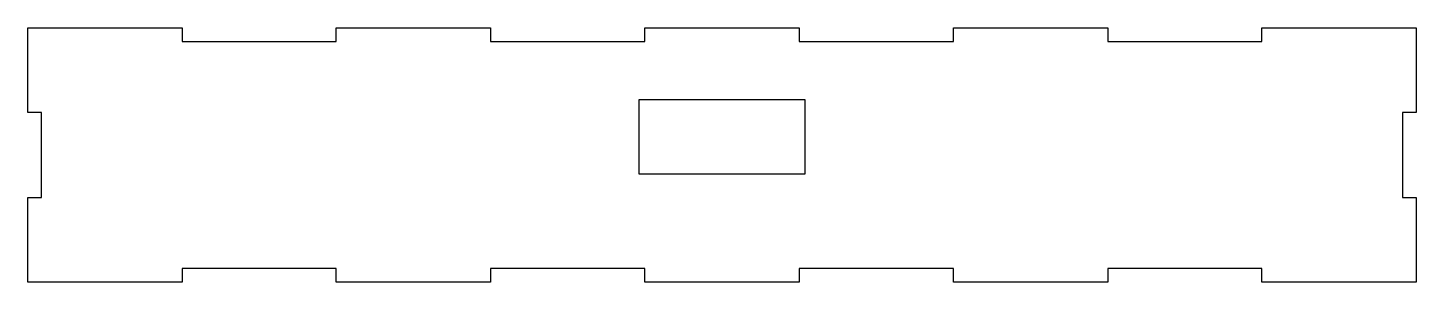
# Model space of a CAD drawing. Header units: millimetres. Extents: x -150 to 150, y 0 to 55.
import ezdxf

# ---------------------------------------------------------------- set-up
doc = ezdxf.new("R2010")
doc.units = ezdxf.units.MM
doc.layers.get('0').update_dxf_attribs({"linetype": 'CONTINUOUS'})

msp = doc.modelspace()

# ---------------------------------------------------------------- linework, layer by layer
for points in [[(-147, 36.67), (-150, 36.67), (-150, 55), (-116.67, 55), (-116.67, 52), (-83.33, 52), (-83.33, 55), (-50, 55), (-50, 52), (-16.67, 52), (-16.67, 55), (16.67, 55), (16.67, 52), (50, 52), (50, 55), (83.33, 55), (83.33, 52), (116.67, 52), (116.67, 55), (150, 55), (150, 36.67), (147, 36.67), (147, 18.33), (150, 18.33), (150, 0), (116.67, 0), (116.67, 3), (83.33, 3), (83.33, 0), (50, 0), (50, 3), (16.67, 3), (16.67, 0), (-16.67, 0), (-16.67, 3), (-50, 3), (-50, 0), (-83.33, 0), (-83.33, 3), (-116.67, 3), (-116.67, 0), (-150, 0), (-150, 18.33), (-147, 18.33)], [(18, 23.45), (18, 39.45), (-18, 39.45), (-18, 23.45)]]:
    msp.add_lwpolyline(points, close=True)

doc.saveas('drawing.dxf')
